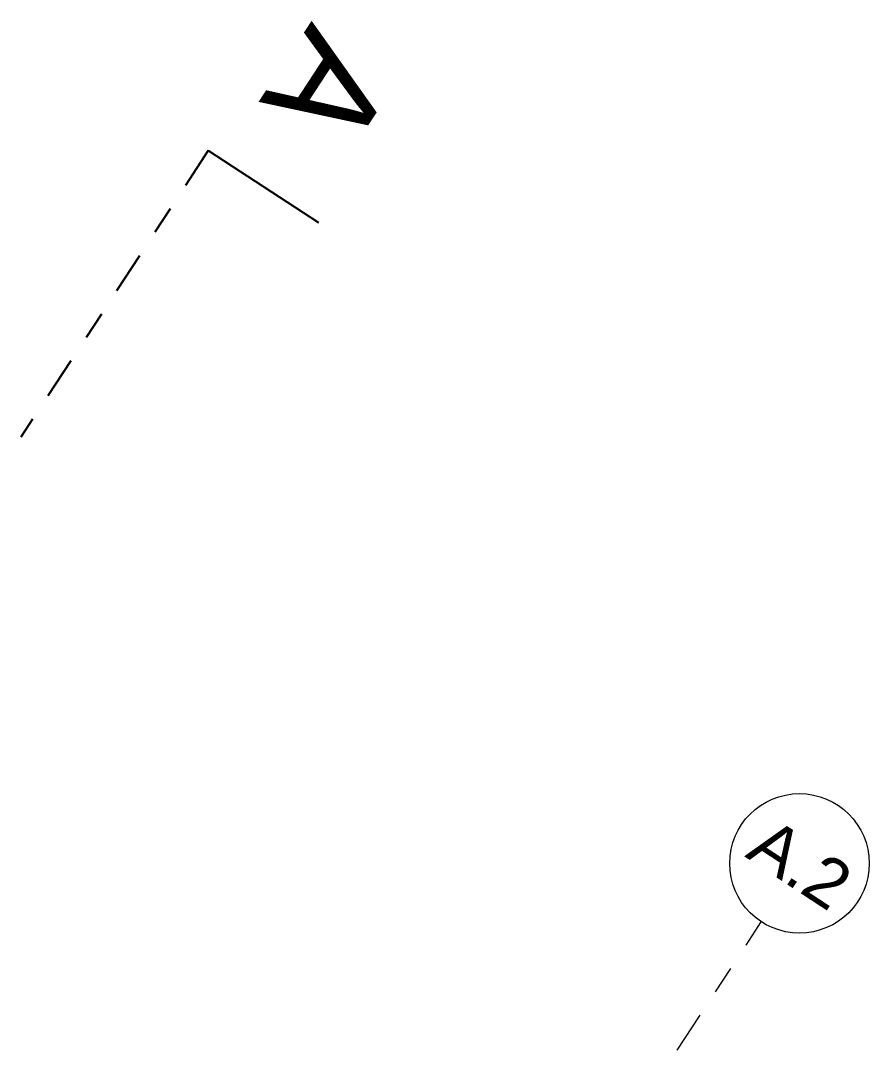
# Model space of a CAD drawing. Header units: metres. Extents: x 2696278.3 to 2696314, y 1245153.2 to 1245192.4.
# Drawn here: x 2696303.073 to 2696306.114, y 1245186.961 to 1245190.682 of the extents above; entities that cross this region are included whole.
import ezdxf

# ---------------------------------------------------------------- set-up
doc = ezdxf.new("R2010")
doc.units = ezdxf.units.M
doc.linetypes.add('000_hbf_Strichpunkt 3_1_1mm Achsen', pattern=[0.25, 0.15, -0.05, 0, -0.05])
doc.linetypes.add('Strichpunkt für MST 1_20', pattern=[0.25, 0.15, -0.05, 0, -0.05])
doc.layers.add('1_M01_Achsen.V', color=7, linetype='Continuous')
doc.layers.add('1_M01_Marker-Schnitt.V', color=7, linetype='Continuous')
doc.styles.add('ERSTELLTER_STIL_2', font='arial.ttf')

msp = doc.modelspace()

# ---------------------------------------------------------------- linework, layer by layer
at = {"layer": '1_M01_Achsen.V', "color": 62, "linetype": '000_hbf_Strichpunkt 3_1_1mm Achsen', "lineweight": 13, "true_color": 0x8cbb26}
msp.add_line((2696305.1795, 1245186.6167), (2696305.727, 1245187.4534), dxfattribs=at)
msp.add_line((2696305.1795, 1245186.6167), (2696305.727, 1245187.4534), dxfattribs=at)
at = {"layer": '1_M01_Achsen.V', "color": 62, "linetype": 'Continuous', "lineweight": 13, "true_color": 0x8cbb26}
msp.add_circle((2696305.8639, 1245187.6626), 0.25, dxfattribs=at)
msp.add_circle((2696305.8639, 1245187.6626), 0.25, dxfattribs=at)
at = {"layer": '1_M01_Marker-Schnitt.V', "color": 7, "linetype": 'Strichpunkt für MST 1_20', "lineweight": 25}
msp.add_lwpolyline([(2696303.7454, 1245190.2171), (2696303.0733, 1245189.19)], dxfattribs=at)
at = {"layer": '1_M01_Marker-Schnitt.V', "color": 7, "linetype": 'Continuous', "lineweight": 25}
msp.add_lwpolyline([(2696303.7454, 1245190.2171), (2696304.1399, 1245189.959)], dxfattribs=at)

# ---------------------------------------------------------------- texts
at = {"layer": '1_M01_Achsen.V', "color": 7, "lineweight": 13, "insert": (2696305.7611, 1245187.8345), "char_height": 0.175, "attachment_point": 1, "rotation": 326.8, "style": 'ERSTELLTER_STIL_2'}
msp.add_mtext('\\A1;{\\pql;\\pt0;\\fArial|b0|i0|c0|p0;\\W1.000000;A.2}', dxfattribs=at)
msp.add_mtext('\\A1;{\\pql;\\pt0;\\fArial|b0|i0|c0|p0;\\W1.000000;A.2}', dxfattribs=at)
at = {"layer": '1_M01_Marker-Schnitt.V', "color": 7, "linetype": 'Continuous', "lineweight": 13, "insert": (2696304.1161, 1245190.6833), "char_height": 0.375, "attachment_point": 7, "rotation": 236.8, "style": 'ERSTELLTER_STIL_2'}
msp.add_mtext('\\A1;{\\pql;\\fArial|b0|i0|c0|p0;\\W1.000000;A}', dxfattribs=at)

doc.saveas('drawing.dxf')
